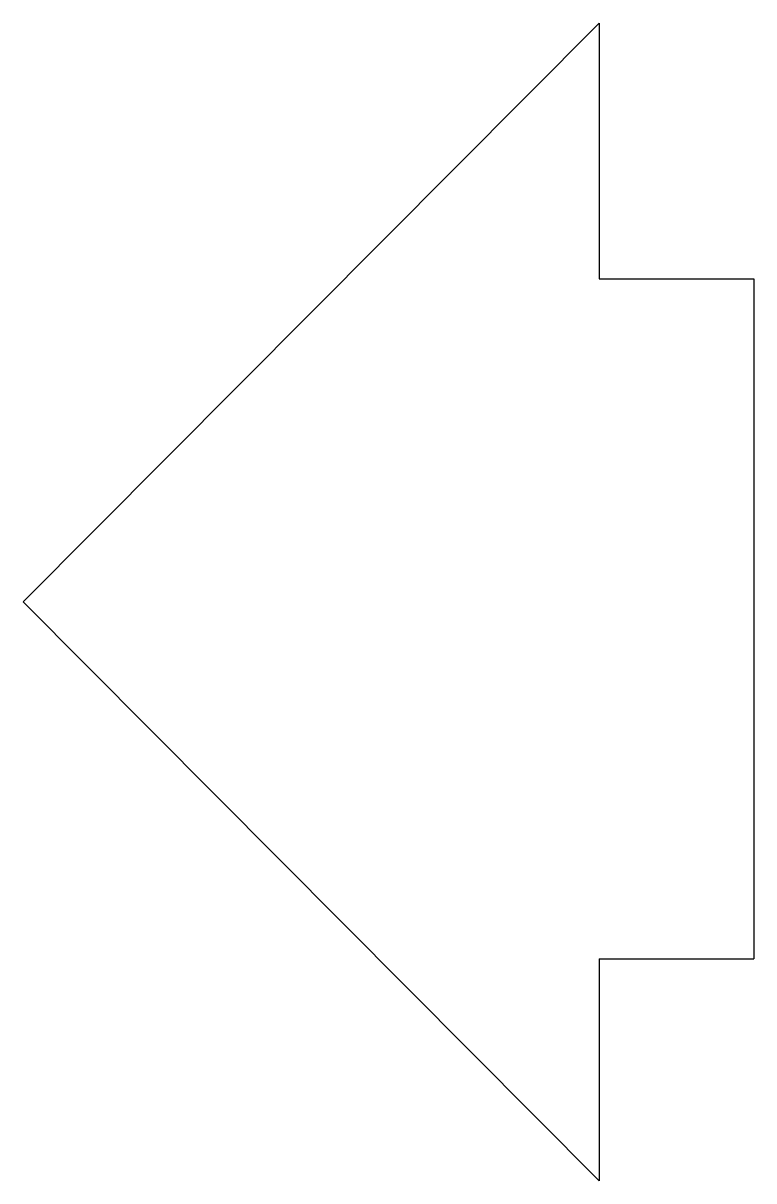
# Model space of a CAD drawing. Header units: millimetres. Extents: x 1180.374 to 1180.753, y -1492.894 to -1492.294.
import ezdxf

# ---------------------------------------------------------------- set-up
doc = ezdxf.new("R2010")
doc.units = ezdxf.units.MM
doc.layers.add('Símbolos_Gráficos', color=1, linetype='Continuous')

msp = doc.modelspace()

# ---------------------------------------------------------------- linework, layer by layer
at = {"layer": 'Símbolos_Gráficos', "color": 3}
for p, q in [((1180.37425, -1492.59445), (1180.67289, -1492.29445)), ((1180.67289, -1492.29445), (1180.67289, -1492.42697)), ((1180.67289, -1492.42697), (1180.75306, -1492.42697)), ((1180.75306, -1492.42697), (1180.75306, -1492.77945)), ((1180.67289, -1492.89445), (1180.37425, -1492.59445)), ((1180.67289, -1492.77945), (1180.67289, -1492.89445)), ((1180.67289, -1492.77945), (1180.75306, -1492.77945))]:
    msp.add_line(p, q, dxfattribs=at)

doc.saveas('drawing.dxf')
